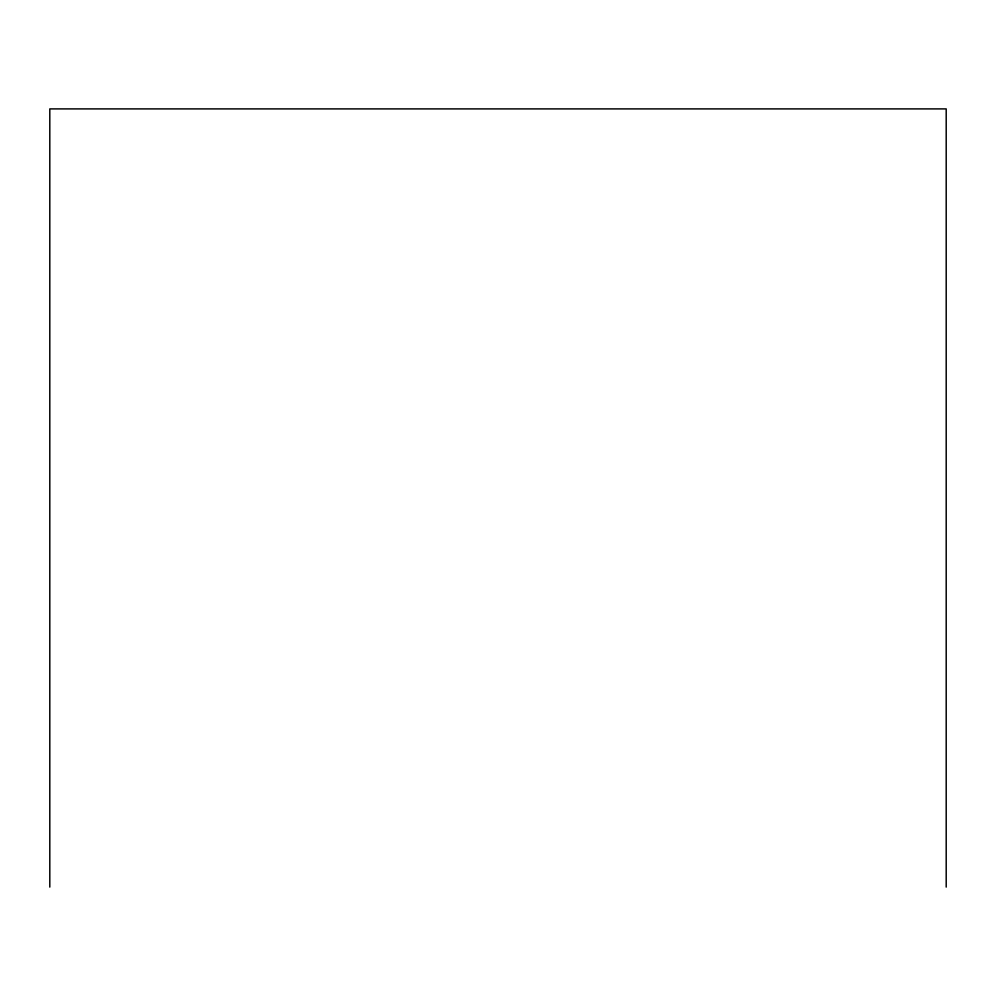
<?xml version="1.0" encoding="UTF-8"?>
<svg xmlns="http://www.w3.org/2000/svg" width="996" height="996" viewBox="0 0 996 996"><rect width="100%" height="100%" fill="white"/><g stroke="black" fill="none" stroke-linecap="round" stroke-linejoin="round"><path stroke-width="1.49" d="M946.2 887.1L946.2 108.9L49.8 108.9L49.8 887.1"/></g></svg>
